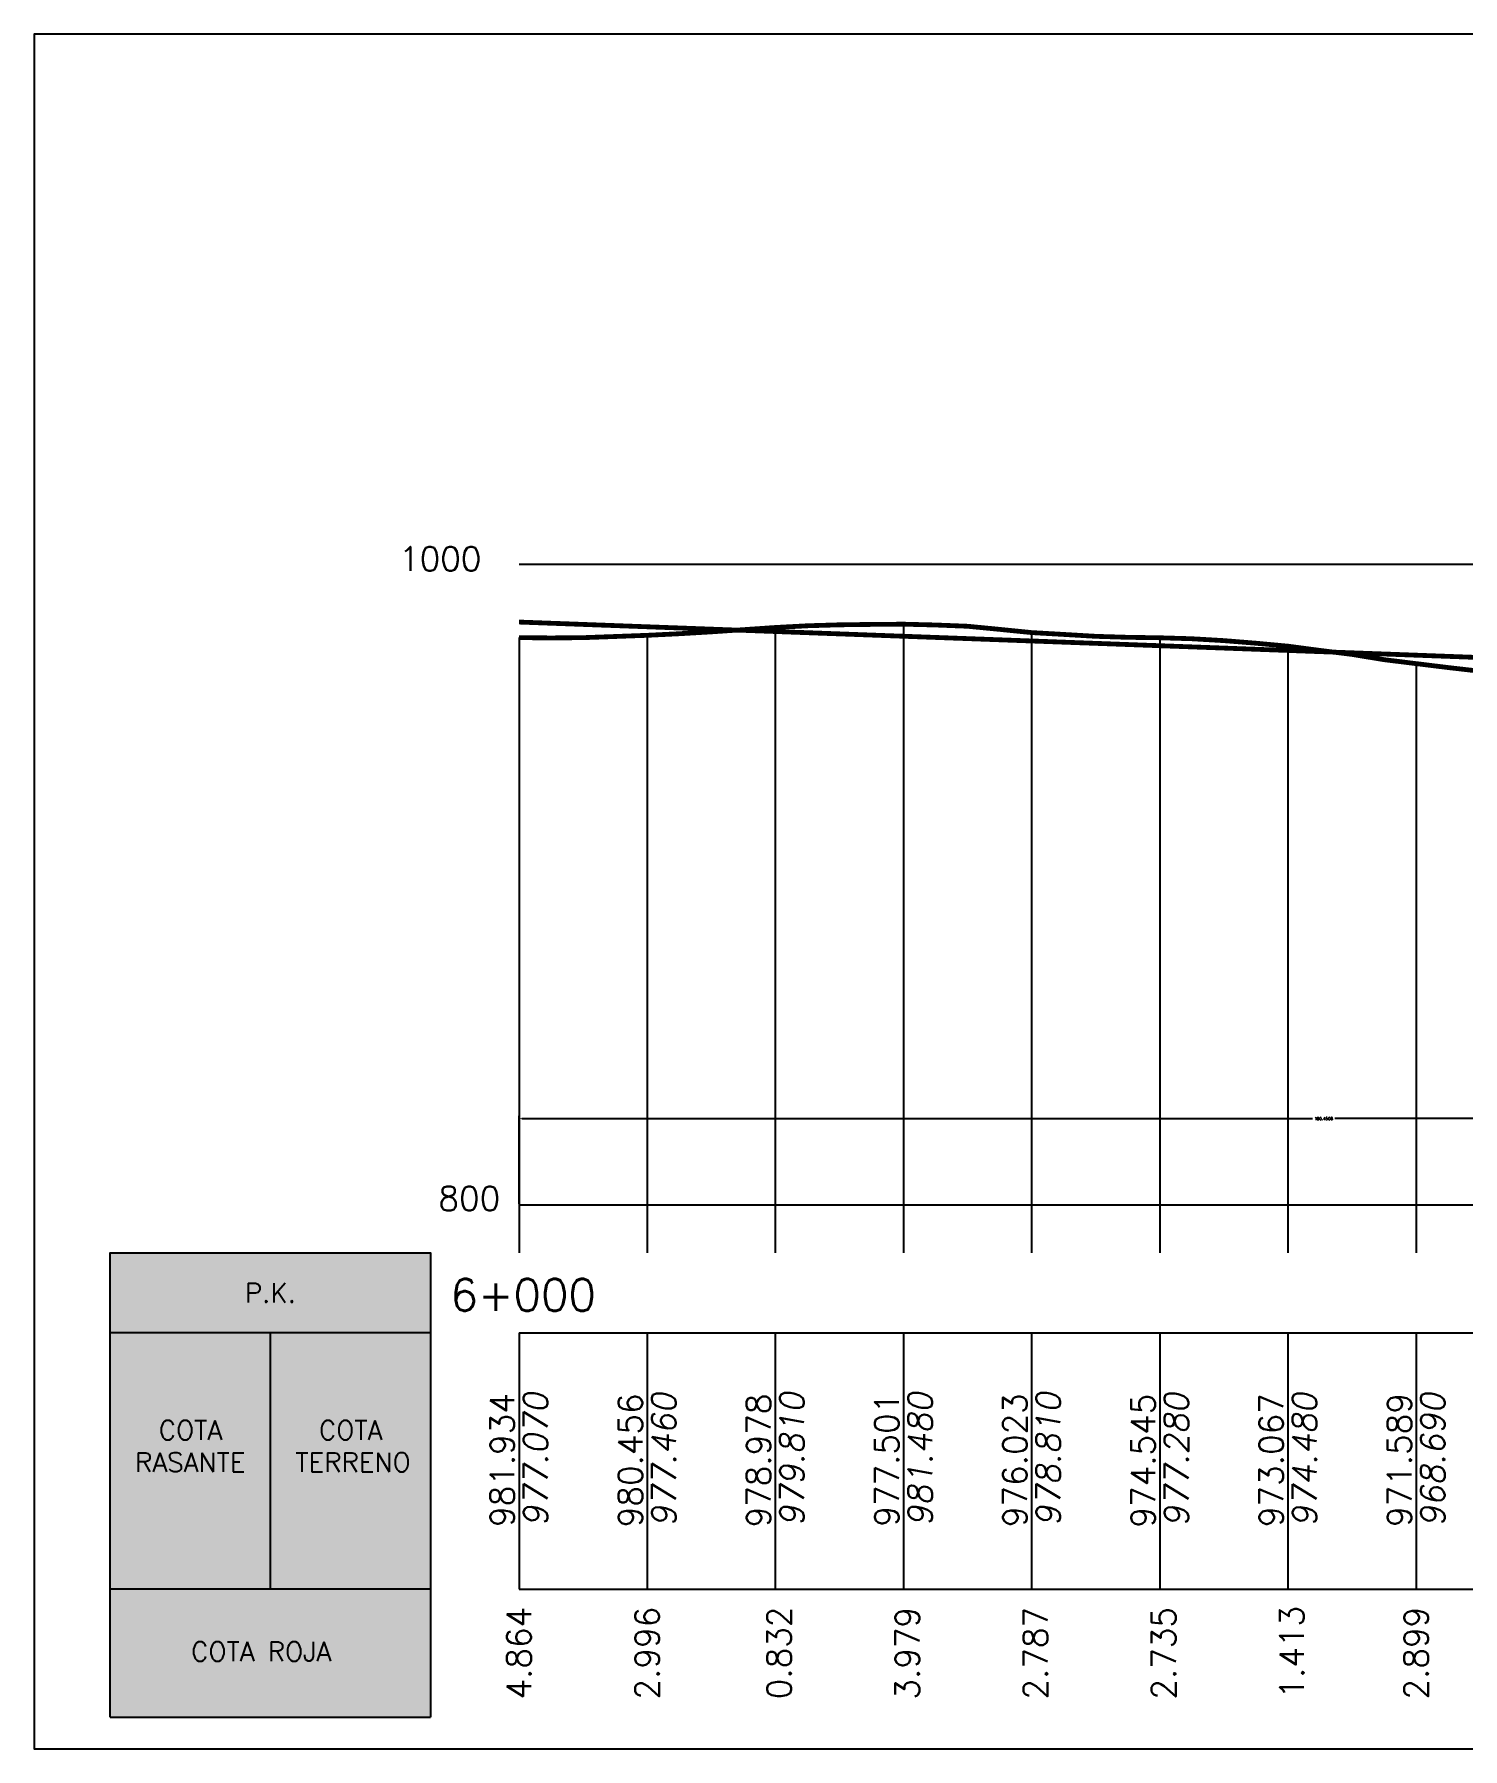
# Model space of a CAD drawing. Header units: metres. Extents: x 750563 to 756046, y 4495933 to 4497284.
# Drawn here: x 755665 to 755754.2, y 4496207.5 to 4496314.5 of the extents above; entities that cross this region are included whole.
import ezdxf
from ezdxf.enums import TextEntityAlignment as Align

# ---------------------------------------------------------------- set-up
doc = ezdxf.new("R2010")
doc.units = ezdxf.units.M
doc.layers.add('00_HOJAS', color=250, linetype='Continuous', plot=False)
for name, color, linetype in [('L60', 252, 'Continuous'), ('M999L61', 36, 'Continuous'), ('M999L62', 160, 'Continuous'), ('R0', 7, 'Continuous'), ('S558', 36, 'Continuous'), ('S559', 160, 'Continuous'), ('S561', 90, 'Continuous'), ('S562', 10, 'Continuous'), ('S563', 7, 'Continuous'), ('S904', 7, 'Continuous'), ('VISTO2', 3, 'Continuous')]:
    doc.layers.add(name, color=color, linetype=linetype)
doc.styles.get("Standard").update_dxf_attribs({"font": 'simplex.shx'})
doc.dimstyles.get("Standard").update_dxf_attribs({"dimtxt": 0.18, "dimasz": 0.18, "dimexe": 0.18, "dimexo": 0.0625, "dimgap": 0.09, "dimtad": 0, "dimtih": 1, "dimtoh": 1, "dimdec": 4, "dimzin": 0, "dimdsep": 46, "dimtxsty": 'Standard', "dimcen": 0.09, "dimadec": 0, "dimazin": 0, "dimtfac": 1, "dimtdec": 4, "dimtofl": 0, "dimtmove": 0, "dimatfit": 3, "dimfxl": 1, "dimtolj": 1, "dimtzin": 0, "dimarcsym": 0})

# ---------------------------------------------------------------- blocks, each defined once
blk = doc.blocks.new('GUITARRA')
at = {"layer": 'S563', "true_color": 0xf2ecd9}
blk.add_hatch(color=254, dxfattribs=at).paths.add_polyline_path([(0, 29), (-20, 29), (-20, 0), (0, 0)])
at = {"layer": 'S904', "color": 250, "flags": 128}
blk.add_lwpolyline([(-20, 8), (-20, 24)], dxfattribs=at)
at = {"layer": 'VISTO2'}
for points in [[(-20, 0), (-20, 29), (0, 29), (0, 0)], [(-20, 0), (0, 0)]]:
    blk.add_lwpolyline(points, dxfattribs=at)
for points in [[(0, 24, 0), (-20, 24, 0)], [(-10, 8, 0), (-10, 24, 0)], [(0, 8, 0), (-20, 8, 0)]]:
    blk.add_polyline3d(points, dxfattribs=at)
for s, p in [('COTA', (-16.97, 17.32)), ('COTA', (-6.97, 17.32)), ('RASANTE', (-18.45, 15.32)), ('TERRENO', (-8.44, 15.32)), ('COTA ROJA', (-14.95, 3.5))]:
    blk.add_text(s, height=1.2, dxfattribs=at).set_placement(p)
at = {"layer": 'VISTO2', "insert": (-10, 26.5), "char_height": 1.2, "width": 20, "attachment_point": 5}
blk.add_mtext('P.K.', dxfattribs=at)
blk = doc.blocks.new('*D60')
at = {"color": 0, "lineweight": -2, "transparency": 16777216}
for p, q in [((755695.25, 4496241.52), (755695.25, 4496247.01)), ((755695.43, 4496246.83), (755744.78, 4496246.83)), ((755795.52, 4496246.83), (755746.16, 4496246.83)), ((755795.7, 4496241.52), (755795.7, 4496247.01))]:
    blk.add_line(p, q, dxfattribs=at)
at = {"color": 0, "transparency": 16777216}
for points in [[(755695.43, 4496246.86), (755695.43, 4496246.8), (755695.25, 4496246.83)], [(755795.52, 4496246.86), (755795.52, 4496246.8), (755795.7, 4496246.83)]]:
    blk.add_solid(points, dxfattribs=at)
at = {"layer": 'Defpoints', "color": 0, "transparency": 16777216}
for p in [(755795.7, 4496246.83), (755695.25, 4496241.45), (755795.7, 4496241.45)]:
    blk.add_point(p, dxfattribs=at)
at = {"color": 0, "transparency": 16777216, "insert": (755745.47, 4496246.83), "char_height": 0.18, "attachment_point": 5}
blk.add_mtext('\\A1;100.4508', dxfattribs=at)

msp = doc.modelspace()

# ---------------------------------------------------------------- linework, layer by layer
at = {"layer": '00_HOJAS'}
msp.add_lwpolyline([(756045.99128, 4496314.54099), (755664.9913, 4496314.54099), (755664.9913, 4496207.48814), (756045.99128, 4496207.48814)], close=True, dxfattribs=at)
at = {"layer": 'L60'}
for p, q in [((755695.24612, 4496281.45302), (755995.24612, 4496281.45302)), ((755719.24612, 4496277.70644), (755719.24612, 4496241.45302)), ((755695.24612, 4496276.86611), (755695.24612, 4496241.45302)), ((755703.24612, 4496277.01112), (755703.24612, 4496241.45302)), ((755711.24612, 4496277.49892), (755711.24612, 4496241.45302)), ((755727.24612, 4496277.18105), (755727.24612, 4496241.45302)), ((755735.24612, 4496276.85732), (755735.24612, 4496241.45302)), ((755743.24612, 4496276.3329), (755743.24612, 4496241.45302)), ((755751.24612, 4496275.24355), (755751.24612, 4496241.45302)), ((755695.24612, 4496242.45302), (755695.24612, 4496238.45302)), ((755703.24612, 4496242.45302), (755703.24612, 4496238.45302)), ((755711.24612, 4496242.45302), (755711.24612, 4496238.45302)), ((755719.24612, 4496242.45302), (755719.24612, 4496238.45302)), ((755727.24612, 4496242.45302), (755727.24612, 4496238.45302)), ((755735.24612, 4496242.45302), (755735.24612, 4496238.45302)), ((755743.24612, 4496242.45302), (755743.24612, 4496238.45302)), ((755751.24612, 4496242.45302), (755751.24612, 4496238.45302)), ((755695.24612, 4496241.45302), (755995.24612, 4496241.45302)), ((755695.24612, 4496233.45302), (755995.24612, 4496233.45302)), ((755695.24612, 4496233.45302), (755695.24612, 4496217.45302)), ((755703.24612, 4496233.45302), (755703.24612, 4496217.45302)), ((755711.24612, 4496233.45302), (755711.24612, 4496217.45302)), ((755719.24612, 4496233.45302), (755719.24612, 4496217.45302)), ((755727.24612, 4496233.45302), (755727.24612, 4496217.45302)), ((755735.24612, 4496233.45302), (755735.24612, 4496217.45302)), ((755743.24612, 4496233.45302), (755743.24612, 4496217.45302)), ((755751.24612, 4496233.45302), (755751.24612, 4496217.45302)), ((755695.24612, 4496217.45302), (755995.24612, 4496217.45302))]:
    msp.add_line(p, q, dxfattribs=at)
at = {"layer": 'M999L61', "const_width": 0.3, "flags": 128}
msp.add_lwpolyline([(755695.24612, 4496276.86611), (755697.24612, 4496276.84755), (755699.24612, 4496276.86415), (755701.24612, 4496276.93739), (755703.24612, 4496277.01112), (755705.24612, 4496277.10976), (755707.24612, 4496277.22694), (755709.24612, 4496277.36318), (755711.24612, 4496277.49892), (755713.24612, 4496277.60683), (755715.24612, 4496277.6664), (755717.24612, 4496277.69179), (755719.24612, 4496277.70644), (755721.24612, 4496277.65614), (755723.24612, 4496277.57704), (755725.24612, 4496277.38319), (755727.24612, 4496277.18105), (755729.24612, 4496277.06679), (755731.24612, 4496276.94862), (755733.24612, 4496276.88661), (755735.24612, 4496276.85732), (755737.24612, 4496276.79677), (755739.24612, 4496276.67958), (755741.24612, 4496276.51796), (755743.24612, 4496276.3329), (755745.24612, 4496276.06728), (755747.24612, 4496275.81777), (755749.24612, 4496275.49013), (755751.24612, 4496275.24355), (755753.24612, 4496274.99745), (755755.24612, 4496274.76845)], dxfattribs=at)
at = {"layer": 'M999L62', "const_width": 0.3, "flags": 128}
msp.add_lwpolyline([(755695.24612, 4496277.83974), (755846.28909, 4496272.25917)], dxfattribs=at)

# ---------------------------------------------------------------- block references
msp.add_blockref('GUITARRA', (755689.72891, 4496209.45302))

# ---------------------------------------------------------------- texts
at = {"layer": 'R0', "color": 16}
for s, p in [('1000', (755687.75863, 4496281.03785)), ('800', (755690.21742, 4496241.09391))]:
    msp.add_text(s, height=1.5, dxfattribs=at).set_placement(p)
at = {"layer": 'R0', "color": 1}
msp.add_text('6+000', height=2, dxfattribs=at).set_placement((755690.96284, 4496234.82802))
at = {"layer": 'S558', "oblique": 10}
for s, p in [('977.070', (755696.28456, 4496225.55702)), ('977.460', (755704.28456, 4496225.53702)), ('979.810', (755712.28456, 4496225.56902)), ('981.480', (755720.28456, 4496225.56902)), ('978.810', (755728.28456, 4496225.56902)), ('977.280', (755736.28456, 4496225.53702)), ('974.480', (755744.28456, 4496225.53702)), ('968.690', (755752.28456, 4496225.53702))]:
    msp.add_text(s, height=1.5, rotation=90, dxfattribs=at).set_placement(p, align=Align.MIDDLE)
at = {"layer": 'S559'}
for s, p in [('981.934', (755694.2025, 4496225.51702)), ('980.456', (755702.2025, 4496225.50102)), ('978.978', (755710.2025, 4496225.48502)), ('976.023', (755726.2025, 4496225.50502)), ('974.545', (755734.2025, 4496225.47702)), ('973.067', (755742.2025, 4496225.50502)), ('971.589', (755750.2025, 4496225.51302)), ('977.501', (755718.2025, 4496225.53302))]:
    msp.add_text(s, height=1.5, rotation=90, dxfattribs=at).set_placement(p, align=Align.MIDDLE)
at = {"layer": 'S561'}
for s, p in [('4.864', (755695.24612, 4496213.45302)), ('2.996', (755703.24612, 4496213.45302)), ('2.899', (755751.24612, 4496213.45302))]:
    msp.add_text(s, height=1.5, rotation=90, dxfattribs=at).set_placement(p, align=Align.MIDDLE)
at = {"layer": 'S562'}
for s, p in [('0.832', (755711.48612, 4496213.46902)), ('3.979', (755719.48612, 4496213.44902)), ('2.787', (755727.48612, 4496213.44902)), ('2.735', (755735.48612, 4496213.44502)), ('1.413', (755743.48612, 4496213.51302))]:
    msp.add_text(s, height=1.5, rotation=90, dxfattribs=at).set_placement(p, align=Align.MIDDLE)

# ---------------------------------------------------------------- dimensions: what is measured, and where the dimension line sits
dim = msp.add_linear_dim(base=(755795.6969, 4496246.82831), p1=(755695.24612, 4496241.45302), p2=(755795.6969, 4496241.45302), dimstyle='Standard')
dim.commit()
dim.dimension.update_dxf_attribs({"geometry": '*D60', "text_midpoint": (755745.47151, 4496246.82831)})

doc.saveas('drawing.dxf')
